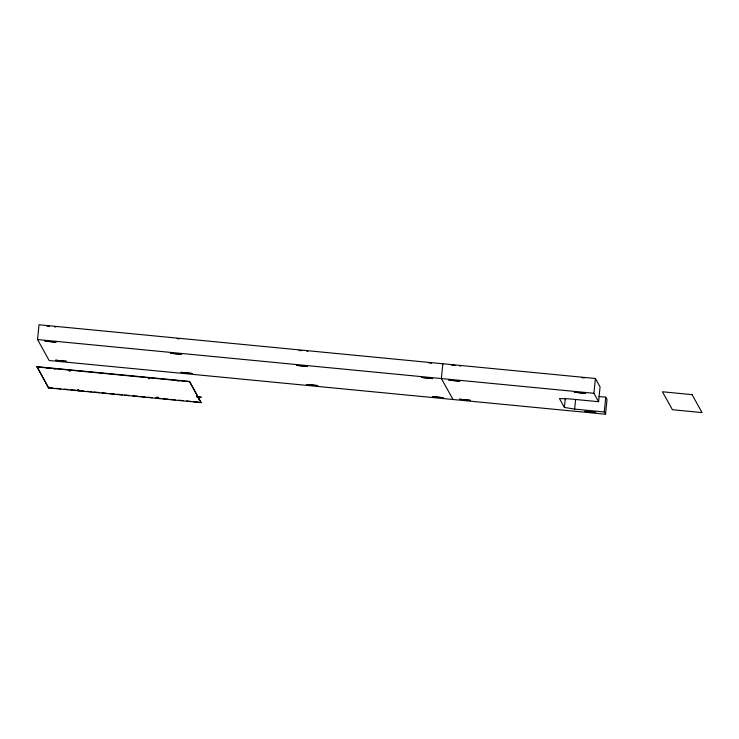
<?xml version="1.0" encoding="UTF-8"?>
<svg xmlns="http://www.w3.org/2000/svg" width="739" height="739" viewBox="0 0 739 739"><rect width="100%" height="100%" fill="white"/><g stroke="black" fill="none" stroke-linecap="round" stroke-linejoin="round"><path stroke-width="1.11" d="M37.541 339.552L39.019 324.763L595.394 378.488L600.068 386.913L598.59 401.702L568.956 398.838L559.478 398.607L564.374 407.429L574.656 409.101L604.28 411.965L605.546 414.237L49.18 360.512L37.541 339.552L593.916 393.287L598.59 401.702M78.085 389.536L78.593 390.811L48.58 387.92L36.978 366.673L189.517 381.407L201.119 402.644L158.275 398.506L157.749 397.527M48.58 387.92L36.978 366.673M69.66 371.07L69.143 369.777L70.233 371.135M157.703 398.45L157.204 397.176L157.703 398.45L79.184 390.866L78.657 389.601M148.77 378.71L148.243 377.417L149.343 378.774M158.275 398.506L157.776 397.24M197.147 396.852C208.241 397.924 192.999 396.372 198.07 397.148L189.517 381.407M197.193 396.825L198.144 397.286L201.119 402.644M442.855 363.764L441.377 378.553L453.016 399.513M564.374 407.429L565.289 398.321M574.656 409.101L575.561 399.993M593.916 393.287L595.394 378.488M604.28 411.965L605.758 397.166L598.923 396.51M605.546 414.237L607.024 399.448L605.758 397.166M46.973 326.213L49.347 326.278M299.018 350.48L301.974 350.646M451.778 365.214L455.206 365.435M46.991 368.17L49.679 368.382M36.95 366.96L69.115 370.063M69.688 370.119L148.216 377.703M148.779 377.758L189.48 381.693M48.608 387.633L53.06 388.058M56.395 388.381L60.838 388.816M64.173 389.13L68.616 389.564M70.842 389.776L83.766 391.023M87.174 391.356L91.728 391.799M94.001 392.012L99.691 392.566M101.973 392.788L106.518 393.222M109.935 393.554L114.49 393.989M116.762 394.21L122.452 394.765M124.734 394.986L129.279 395.42M132.697 395.753L138.387 396.298M140.659 396.52L145.213 396.963M147.495 397.185L152.04 397.619M155.458 397.952L160.557 398.441M162.811 398.663L168.455 399.208M170.709 399.42L175.217 399.854M178.598 400.187L183.106 400.621M186.487 400.944L191.004 401.379M193.258 401.6L198.893 402.145M177.157 338.582L179.254 338.813M428.814 362.886L431.521 363.209M582.064 377.694L584.346 377.98M176.87 380.687L178.755 380.936M54.464 326.786L55.878 326.998M196.953 395.901L197.599 396.788L197.017 396.723M306.934 351.219L307.84 351.385M459.954 366.036L460.554 366.156M54.298 368.992L54.972 369.149M79.184 390.866L78.057 389.822L78.593 390.811M197.729 397L199.197 399.679M45.051 341.085L55.896 342.203L45.051 341.085M55.684 360.235L66.528 361.353L55.684 360.235M170.487 353.196L181.332 354.323L170.487 353.196M181.12 372.345L191.964 373.472L181.12 372.345M296.357 365.352L307.202 366.47L296.468 365.315M306.981 384.502L317.835 385.619L307.027 384.483M421.793 377.463L432.638 378.59L421.83 377.444M432.417 396.621L443.271 397.739L432.463 396.594M448.887 380.086L459.741 381.204L448.887 380.086M459.519 399.236L470.364 400.353L459.519 399.236M574.323 392.197L585.177 393.314L574.323 392.197M584.955 411.346L595.8 412.473L585.002 411.327M692.083 394.644L662.458 391.781L672.416 409.729L702.05 412.593L692.083 394.644"/></g></svg>
